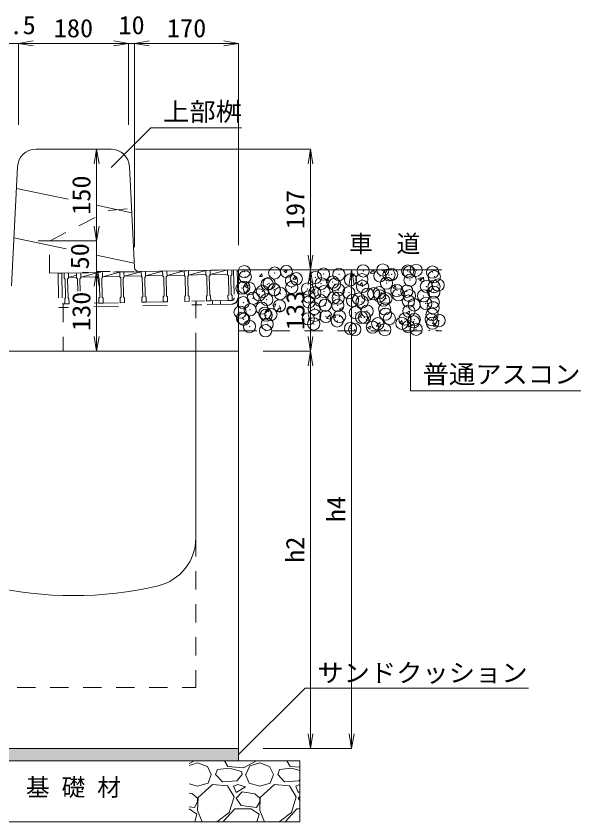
# Model space of a CAD drawing. Units: millimetres at full size. Extents: x 171976 to 209231, y 872007 to 885239.
# Drawn here: x 197369 to 198292, y 882042 to 883360 of the extents above; entities that cross this region are included whole.
import ezdxf
from ezdxf.enums import TextEntityAlignment as Align

# ---------------------------------------------------------------- set-up
doc = ezdxf.new("R2010")
doc.units = ezdxf.units.MM
doc.header["$LTSCALE"] = 40
doc.header["$PDMODE"] = 32
doc.header["$PDSIZE"] = 20
doc.linetypes.add('USER2', pattern=[2, 1, -1])
doc.linetypes.add('USER4', pattern=[1.35, 0.75, -0.6])
for name, color, linetype, lineweight in [('0_2', 7, 'Continuous', 20), ('ハッチング', 7, 'Continuous', 5), ('寸法線', 7, 'Continuous', 13), ('引出線', 4, 'Continuous', 13), ('本体', 2, 'Continuous', 13), ('ｸﾞﾚｰﾁﾝｸﾞ', 7, 'USER2', 9), ('ﾊｯﾁﾝｸﾞ', 7, 'Continuous', 5)]:
    doc.layers.add(name, color=color, linetype=linetype, lineweight=lineweight)
doc.styles.add('ＭＳ ゴシック', font='')
doc.styles.add('ＭＳ 明朝', font='')
doc.styles.get('ＭＳ ゴシック').set_extended_font_data('MS Gothic')
doc.styles.get('ＭＳ 明朝').set_extended_font_data('MS Mincho')

# ---------------------------------------------------------------- blocks, each defined once
blk = doc.blocks.new('open_arrow')
at = {"color": 0, "linetype": 'Continuous', "lineweight": -2}
blk.add_lwpolyline([(7.5, 1.25), (0, 0), (7.5, -1.25)], dxfattribs=at)

msp = doc.modelspace()

# ---------------------------------------------------------------- hatches: boundary and pattern name
at = {"layer": 'ハッチング'}
msp.add_hatch(color=8, dxfattribs=at).paths.add_polyline_path([(197192.47, 882162.28), (197192.47, 882142.28), (197732.47, 882142.28), (197732.47, 882162.28)])

# ---------------------------------------------------------------- linework, layer by layer
at = {"layer": '0_2'}
for p, q in [((197732.47, 882945.29), (198064.88, 882945.29)), ((197732.47, 882162.28), (197732.47, 882142.29)), ((197092.47, 882142.29), (197832.47, 882142.29)), ((197832.47, 882042.29), (197832.47, 882142.29)), ((197092.47, 882042.29), (197832.47, 882042.29))]:
    msp.add_line(p, q, dxfattribs=at)
at = {"layer": '0_2', "linetype": 'USER4'}
msp.add_line((197732.47, 882845.28), (198064.88, 882845.28), dxfattribs=at)
at = {"layer": '寸法線'}
for p, q in [((197316.97, 883315.37), (197420.47, 883315.37)), ((197372.47, 883182.28), (197372.47, 883315.37)), ((197372.47, 883315.37), (197552.47, 883315.37)), ((197372.47, 883182.28), (197372.47, 883315.37)), ((197504.47, 883315.37), (197610.47, 883315.37)), ((197552.47, 883182.28), (197552.47, 883315.37)), ((197552.47, 883182.28), (197552.47, 883315.37)), ((197562.47, 882982.28), (197562.47, 883315.37)), ((197562.47, 883315.37), (197732.47, 883315.37)), ((197562.47, 882982.28), (197562.47, 883315.37)), ((197732.47, 882985.29), (197732.47, 883315.37)), ((197441.01, 883142.28), (197500.25, 883142.28)), ((197500.25, 883142.28), (197500.25, 882992.28)), ((197563.94, 883142.28), (197850.15, 883142.28)), ((197850.15, 882945.29), (197850.15, 883142.28)), ((197500.25, 883040.28), (197500.25, 882894.28)), ((197404.97, 882992.28), (197500.25, 882992.28)), ((197404.97, 882992.28), (197500.25, 882992.28)), ((197522.47, 882942.28), (197500.25, 882942.28)), ((197500.25, 882942.28), (197500.25, 882812.29)), ((197522.47, 882942.28), (197500.25, 882942.28)), ((197772.47, 882945.29), (197917.35, 882945.29)), ((197772.47, 882945.29), (197850.15, 882945.29)), ((197772.47, 882945.28), (197850.15, 882945.28)), ((197850.15, 882945.28), (197850.15, 882812.29)), ((197917.35, 882162.28), (197917.35, 882945.29)), ((197622.47, 882812.29), (197500.25, 882812.29)), ((197772.47, 882812.29), (197850.15, 882812.29)), ((197772.47, 882812.29), (197850.15, 882812.29)), ((197850.15, 882812.29), (197850.15, 882162.28)), ((197772.47, 882162.28), (197850.15, 882162.28)), ((197772.47, 882162.28), (197917.35, 882162.28))]:
    msp.add_line(p, q, dxfattribs=at)
at = {"layer": '引出線'}
for points in [[(197523.94, 883112.28), (197589.09, 883177.44), (197737.15, 883177.44)], [(198013.5, 882871.54), (198013.5, 882747.46), (198292.18, 882747.46)], [(197732.47, 882152.29), (197841.13, 882260.94), (198206.38, 882260.94)]]:
    msp.add_lwpolyline(points, dxfattribs=at)
at = {"layer": '本体', "lineweight": 20}
for p, q in [((197400.73, 883142.28), (197524.22, 883142.28)), ((197361.31, 882918.94), (197371.05, 883113.78)), ((197562.14, 882949.05), (197553.89, 883113.97)), ((197569.25, 882942.4), (197732.47, 882945.29)), ((197732.47, 882945.29), (197732.47, 882162.28)), ((197732.47, 882812.29), (197192.47, 882812.29)), ((197662.47, 882506.32), (197662.47, 882812.29)), ((197192.47, 882162.28), (197732.47, 882162.28))]:
    msp.add_line(p, q, dxfattribs=at)
at = {"layer": '本体', "lineweight": 9}
for p, q in [((197453.59, 883060.43), (197369.27, 883078.19)), ((197557.66, 883038.5), (197500.25, 883050.6)), ((197450.46, 882979.33), (197365.23, 882997.28)), ((197561.79, 882955.88), (197500.25, 882968.84))]:
    msp.add_line(p, q, dxfattribs=at)
at = {"layer": '本体', "linetype": 'USER4', "lineweight": 9}
for p, q in [((197423.29, 882992.19), (197520.18, 883042.18)), ((197520.18, 883042.18), (197557.33, 883045.18)), ((197423.29, 882939.83), (197423.29, 882992.19)), ((197423.29, 882939.83), (197569.25, 882942.4)), ((197445.37, 882889.52), (197445.37, 882812.28)), ((197662.47, 882812.28), (197662.47, 882893.86)), ((197662.47, 882506.32), (197662.47, 882262.29)), ((197262.47, 882262.29), (197662.47, 882262.29))]:
    msp.add_line(p, q, dxfattribs=at)
at = {"layer": '本体', "lineweight": 20}
for centre, radius, start, end in [((197401.01, 883112.28), 30, 90, 177.13758), ((197523.94, 883112.28), 30, 2.8624, 90), ((197569.13, 882949.4), 7, 182.8628, 271.00985), ((197582.47, 882506.32), 80, 283.34233, 0), ((197462.47, 883012.29), 600, 256.65762, 283.34237)]:
    msp.add_arc(centre, radius, start, end, dxfattribs=at)
at = {"layer": 'ｸﾞﾚｰﾁﾝｸﾞ'}
for p, q in [((197447.27, 882939.56), (197730.21, 882945.22)), ((197467.26, 882939.96), (197467.42, 882931.97)), ((197474.26, 882940.1), (197474.42, 882932.11)), ((197475.2, 882933.12), (197503.36, 882940.69)), ((197503.06, 882940.68), (197503.22, 882932.68)), ((197510.05, 882940.82), (197510.21, 882932.82)), ((197510.19, 882933.82), (197538.35, 882941.39)), ((197538.05, 882941.38), (197538.21, 882933.38)), ((197545.05, 882941.52), (197545.21, 882933.52)), ((197545.19, 882934.52), (197573.34, 882942.09)), ((197573.34, 882942.09), (197573.5, 882934.09)), ((197580.34, 882942.23), (197580.5, 882934.23)), ((197580.48, 882935.23), (197608.63, 882942.79)), ((197608.33, 882942.79), (197608.49, 882934.79)), ((197615.33, 882942.93), (197615.49, 882934.93)), ((197615.47, 882935.93), (197643.63, 882943.49)), ((197643.63, 882943.49), (197643.79, 882935.49)), ((197650.63, 882943.63), (197650.79, 882935.63)), ((197650.77, 882936.63), (197678.92, 882944.2)), ((197678.92, 882944.2), (197679.08, 882936.2)), ((197685.92, 882944.34), (197686.08, 882936.34)), ((197686.06, 882937.34), (197714.21, 882944.9)), ((197714.21, 882944.9), (197714.37, 882936.91)), ((197721.21, 882945.04), (197721.37, 882937.05)), ((197724.21, 882945.1), (197725.13, 882899.11)), ((197730.21, 882945.22), (197731.13, 882899.23)), ((197443.27, 882939.48), (197437.27, 882939.36)), ((197437.27, 882939.36), (197438.39, 882883.38)), ((197443.27, 882939.48), (197444.39, 882883.5)), ((197447.27, 882939.56), (197447.43, 882931.57)), ((197448.96, 882930.1), (197447.43, 882931.57)), ((197449.58, 882899.1), (197448.96, 882930.1)), ((197452.96, 882930.18), (197454.43, 882931.71)), ((197453.58, 882899.18), (197452.96, 882930.18)), ((197454.27, 882939.7), (197454.43, 882931.71)), ((197454.41, 882932.71), (197467.34, 882936.13)), ((197454.41, 882932.71), (197467.4, 882932.97)), ((197468.95, 882930.5), (197467.42, 882931.97)), ((197469.36, 882910.14), (197468.95, 882930.5)), ((197472.95, 882930.58), (197474.42, 882932.11)), ((197473.36, 882910.14), (197472.95, 882930.58)), ((197474.4, 882933.11), (197503.5, 882933.69)), ((197504.75, 882931.21), (197503.22, 882932.68)), ((197505.37, 882900.22), (197504.75, 882931.21)), ((197508.74, 882931.29), (197510.21, 882932.82)), ((197509.36, 882900.3), (197508.74, 882931.29)), ((197510.19, 882933.82), (197538.49, 882934.39)), ((197539.74, 882931.91), (197538.21, 882933.38)), ((197540.36, 882900.92), (197539.74, 882931.91)), ((197543.74, 882931.99), (197545.21, 882933.52)), ((197544.36, 882901), (197543.74, 882931.99)), ((197573.48, 882935.09), (197545.19, 882934.52)), ((197575.03, 882932.62), (197573.5, 882934.09)), ((197575.65, 882901.62), (197575.03, 882932.62)), ((197579.03, 882932.7), (197580.5, 882934.23)), ((197579.65, 882901.7), (197579.03, 882932.7)), ((197580.48, 882935.23), (197608.77, 882935.79)), ((197610.02, 882933.32), (197608.49, 882934.79)), ((197610.64, 882902.32), (197610.02, 882933.32)), ((197614.02, 882933.4), (197615.49, 882934.93)), ((197614.64, 882902.4), (197614.02, 882933.4)), ((197643.77, 882936.49), (197615.47, 882935.93)), ((197645.32, 882934.02), (197643.79, 882935.49)), ((197645.94, 882903.03), (197645.32, 882934.02)), ((197649.32, 882934.1), (197650.79, 882935.63)), ((197649.94, 882903.11), (197649.32, 882934.1)), ((197679.06, 882937.2), (197650.77, 882936.63)), ((197680.61, 882934.73), (197679.08, 882936.2)), ((197681.23, 882903.74), (197680.61, 882934.73)), ((197684.61, 882934.81), (197686.08, 882936.34)), ((197685.23, 882903.82), (197684.61, 882934.81)), ((197714.35, 882937.91), (197686.06, 882937.34)), ((197715.9, 882935.44), (197714.37, 882936.91)), ((197716.52, 882904.44), (197715.9, 882935.44)), ((197719.9, 882935.52), (197721.37, 882937.05)), ((197720.52, 882904.52), (197719.9, 882935.52)), ((197540.36, 882900.92), (197538.89, 882899.39)), ((197544.36, 882901), (197545.89, 882899.53)), ((197575.65, 882901.62), (197574.18, 882900.09)), ((197579.65, 882901.7), (197581.18, 882900.23)), ((197610.64, 882902.32), (197609.17, 882900.79)), ((197609.17, 882900.79), (197609.33, 882892.8)), ((197614.64, 882902.4), (197616.17, 882900.93)), ((197616.17, 882900.93), (197616.33, 882892.94)), ((197645.94, 882903.03), (197644.47, 882901.5)), ((197644.47, 882901.5), (197644.63, 882893.5)), ((197649.94, 882903.11), (197651.47, 882901.64)), ((197651.47, 882901.64), (197651.63, 882893.64)), ((197681.23, 882903.74), (197679.76, 882902.21)), ((197679.76, 882902.21), (197679.92, 882894.21)), ((197685.23, 882903.82), (197686.76, 882902.35)), ((197686.76, 882902.35), (197686.92, 882894.35)), ((197716.52, 882904.44), (197715.05, 882902.91)), ((197715.05, 882902.91), (197715.21, 882894.91)), ((197720.52, 882904.52), (197722.05, 882903.05)), ((197722.05, 882903.05), (197722.21, 882895.05)), ((197444.27, 882889.49), (197455.27, 882889.71)), ((197449.58, 882899.1), (197448.11, 882897.57)), ((197448.11, 882897.57), (197448.27, 882889.57)), ((197448.27, 882889.57), (197455.27, 882889.71)), ((197453.58, 882899.18), (197455.11, 882897.71)), ((197455.11, 882897.71), (197455.27, 882889.71)), ((197495.91, 882884.53), (197672.34, 882888.06)), ((197496.28, 882890.54), (197677.42, 882894.16)), ((197505.37, 882900.22), (197503.9, 882898.69)), ((197503.9, 882898.69), (197504.06, 882890.69)), ((197504.06, 882890.69), (197511.05, 882890.83)), ((197509.36, 882900.3), (197510.89, 882898.83)), ((197510.89, 882898.83), (197511.05, 882890.83)), ((197538.89, 882899.39), (197539.05, 882891.39)), ((197546.05, 882891.53), (197539.05, 882891.39)), ((197545.89, 882899.53), (197546.05, 882891.53)), ((197574.18, 882900.09), (197574.34, 882892.1)), ((197574.34, 882892.1), (197581.34, 882892.24)), ((197581.18, 882900.23), (197581.34, 882892.24)), ((197616.33, 882892.94), (197609.33, 882892.8)), ((197651.63, 882893.64), (197644.63, 882893.5)), ((197663.22, 882893.87), (197663.34, 882887.88)), ((197721.33, 882889.04), (197672.34, 882888.06)), ((197721.21, 882895.03), (197678.22, 882894.17)), ((197686.8, 882894.16), (197679.81, 882893.88)), ((197689.72, 882894.4), (197689.84, 882888.41)), ((197702.72, 882894.66), (197702.84, 882888.67)), ((197722.21, 882895.05), (197715.21, 882894.91)), ((197444.39, 882883.5), (197438.39, 882883.38)), ((197444.39, 882883.5), (197454.47, 882883.7))]:
    msp.add_line(p, q, dxfattribs=at)
for radius, start, end in [(4, 271.14586, 1.14572), (10, 271.14571, 1.14575)]:
    msp.add_arc((197721.13, 882899.03), radius, start, end, dxfattribs=at)
at = {"layer": 'ﾊｯﾁﾝｸﾞ'}
for p, q in [((197806.63, 882942.72), (197810.42, 882940.16)), ((197806.64, 882942.72), (197811.97, 882944.77)), ((197810.42, 882940.16), (197811.97, 882944.76)), ((197947.46, 882939.71), (197952.81, 882945.29)), ((197954.22, 882938.66), (197953.45, 882945.29)), ((197766.61, 882934.35), (197770.28, 882938.73)), ((197766.61, 882934.35), (197771.16, 882933.95)), ((197771.12, 882933.95), (197770.24, 882938.72)), ((197821.26, 882929.57), (197824.93, 882933.95)), ((197821.26, 882929.57), (197825.82, 882929.17)), ((197825.77, 882929.17), (197824.89, 882933.94)), ((197875.92, 882924.79), (197879.59, 882929.17)), ((197880.43, 882924.38), (197879.55, 882929.16)), ((197916.14, 882936.61), (197919.93, 882934.06)), ((197916.15, 882936.62), (197921.48, 882938.67)), ((197919.93, 882934.06), (197921.48, 882938.66)), ((197947.45, 882939.73), (197954.23, 882938.68)), ((198025.65, 882930.51), (198029.44, 882927.95)), ((198025.66, 882930.52), (198030.99, 882932.57)), ((198028.77, 882927.11), (198035.55, 882926.06)), ((198028.78, 882927.1), (198034.72, 882933.29)), ((198029.44, 882927.95), (198030.99, 882932.56)), ((198035.55, 882926.05), (198034.71, 882933.28)), ((197742.61, 882918.15), (197747.95, 882920.2)), ((197742.61, 882918.14), (197746.4, 882915.58)), ((197746.4, 882915.58), (197747.94, 882920.19)), ((197852.12, 882912.05), (197857.46, 882914.09)), ((197855.91, 882909.48), (197857.45, 882914.08)), ((197875.92, 882924.79), (197880.47, 882924.39)), ((197930.57, 882920.01), (197934.25, 882924.39)), ((197930.57, 882920.01), (197935.13, 882919.61)), ((197935.08, 882919.6), (197934.2, 882924.38)), ((197985.23, 882915.23), (197988.9, 882919.61)), ((197985.23, 882915.23), (197989.78, 882914.83)), ((197989.74, 882914.82), (197988.86, 882919.6)), ((198039.88, 882910.45), (198043.56, 882914.82)), ((198044.39, 882910.04), (198043.51, 882914.81)), ((197852.12, 882912.04), (197855.91, 882909.48)), ((197961.63, 882905.94), (197966.97, 882907.99)), ((197961.63, 882905.93), (197965.42, 882903.38)), ((197965.42, 882903.38), (197966.96, 882907.98)), ((198039.88, 882910.44), (198044.44, 882910.05)), ((197788.09, 882887.46), (197791.88, 882884.9)), ((197788.1, 882887.47), (197793.43, 882889.52)), ((197791.88, 882884.9), (197793.43, 882889.51)), ((197777.18, 882877.04), (197780.85, 882881.42)), ((197777.18, 882877.04), (197781.73, 882876.64)), ((197781.69, 882876.63), (197780.81, 882881.41)), ((197794.91, 882878.1), (197800.85, 882884.28)), ((197794.91, 882878.11), (197801.68, 882877.06)), ((197801.68, 882877.05), (197800.84, 882884.28)), ((197897.6, 882881.36), (197901.39, 882878.8)), ((197897.61, 882881.37), (197902.94, 882883.41)), ((197901.39, 882878.8), (197902.94, 882883.4)), ((198007.11, 882875.25), (198010.9, 882872.7)), ((198007.12, 882875.26), (198012.45, 882877.31)), ((198010.9, 882872.7), (198012.45, 882877.3)), ((197876.23, 882865.5), (197883.01, 882864.45)), ((197876.24, 882865.48), (197882.17, 882871.67)), ((197883, 882864.43), (197882.16, 882871.67)), ((197886.49, 882867.47), (197890.16, 882871.85)), ((197886.49, 882867.47), (197891.04, 882867.07)), ((197891, 882867.07), (197890.12, 882871.84)), ((197941.14, 882862.69), (197945.7, 882862.29)), ((197941.15, 882862.69), (197944.82, 882867.07)), ((197945.66, 882862.28), (197944.78, 882867.06)), ((197995.8, 882857.91), (197999.47, 882862.29)), ((198000.31, 882857.5), (197999.43, 882862.28)), ((197943.09, 882850.69), (197948.43, 882852.73)), ((197943.09, 882850.68), (197946.88, 882848.12)), ((197946.88, 882848.12), (197948.42, 882852.73)), ((197957.55, 882852.89), (197964.33, 882851.84)), ((197957.56, 882852.87), (197963.49, 882859.06)), ((197964.33, 882851.82), (197963.49, 882859.06)), ((197995.8, 882857.91), (198000.35, 882857.51)), ((198050.46, 882853.13), (198054.13, 882857.51)), ((198050.46, 882853.13), (198055.01, 882852.73)), ((198054.97, 882852.72), (198054.09, 882857.5)), ((198043.71, 882845.28), (198044.82, 882846.44)), ((198044.94, 882845.28), (198044.81, 882846.44)), ((198054.43, 882845.28), (198057.94, 882846.63)), ((198057.48, 882845.28), (198057.93, 882846.62)), ((197660.27, 882142.12), (197651.47, 882137.51)), ((197651.47, 882134.73), (197665.35, 882139.07)), ((197660.32, 882142.29), (197660.27, 882142.12)), ((197665.35, 882139.07), (197681.61, 882132.97)), ((197691.3, 882142.29), (197694.82, 882142.12)), ((197694.82, 882142.12), (197695.03, 882142.29)), ((197715.14, 882132.97), (197709.71, 882142.29)), ((197761.87, 882142.12), (197740.54, 882130.94)), ((197750.7, 882133.99), (197766.95, 882139.07)), ((197761.92, 882142.29), (197761.87, 882142.12)), ((197766.95, 882139.07), (197783.21, 882132.97)), ((197792.9, 882142.29), (197796.42, 882142.12)), ((197796.42, 882142.12), (197796.63, 882142.29)), ((197816.74, 882132.97), (197811.31, 882142.29)), ((197681.61, 882132.97), (197687.71, 882119.77)), ((197694.82, 882119.77), (197697.87, 882127.89)), ((197717.17, 882129.93), (197697.87, 882127.89)), ((197740.54, 882130.94), (197715.14, 882132.97)), ((197737.49, 882124.85), (197717.17, 882129.93)), ((197738.51, 882119.77), (197737.49, 882124.85)), ((197744.6, 882119.77), (197750.7, 882133.99)), ((197783.21, 882132.97), (197789.31, 882119.77)), ((197796.42, 882119.77), (197799.47, 882127.89)), ((197818.77, 882129.93), (197799.47, 882127.89)), ((197832.47, 882131.72), (197816.74, 882132.97)), ((197832.47, 882126.5), (197818.77, 882129.93)), ((197682.63, 882105.54), (197687.71, 882119.77)), ((197705.99, 882107.57), (197694.82, 882119.77)), ((197738.51, 882119.77), (197729.36, 882109.61)), ((197743.59, 882119.77), (197749.68, 882105.54)), ((197784.23, 882105.54), (197789.31, 882119.77)), ((197807.59, 882107.57), (197796.42, 882119.77)), ((197832.47, 882111.29), (197830.96, 882109.61)), ((197651.47, 882104.54), (197665.35, 882100.46)), ((197665.35, 882100.46), (197682.63, 882105.54)), ((197689.74, 882103.51), (197666.37, 882082.17)), ((197714.12, 882101.48), (197689.74, 882103.51)), ((197729.36, 882109.61), (197705.99, 882107.57)), ((197725.3, 882083.19), (197714.12, 882101.48)), ((197731.39, 882103.51), (197724.28, 882100.46)), ((197724.28, 882100.46), (197728.35, 882090.3)), ((197728.35, 882090.3), (197743.59, 882099.45)), ((197743.59, 882099.45), (197731.39, 882103.51)), ((197749.68, 882105.54), (197766.95, 882100.46)), ((197766.95, 882100.46), (197784.23, 882105.54)), ((197791.34, 882103.51), (197767.97, 882082.17)), ((197815.72, 882101.48), (197791.34, 882103.51)), ((197830.96, 882109.61), (197807.59, 882107.57)), ((197826.9, 882083.19), (197815.72, 882101.48)), ((197832.47, 882103.29), (197825.88, 882100.46)), ((197825.88, 882100.46), (197829.95, 882090.3)), ((197657.23, 882088.27), (197651.47, 882089.13)), ((197665.35, 882081.16), (197657.23, 882088.27)), ((197738.51, 882091.32), (197728.35, 882081.16)), ((197758.83, 882088.27), (197738.51, 882091.32)), ((197766.95, 882081.16), (197758.83, 882088.27)), ((197829.95, 882090.3), (197832.47, 882091.82)), ((197832.47, 882083.69), (197829.95, 882081.16)), ((197660.27, 882065.92), (197665.35, 882075.06)), ((197666.37, 882082.17), (197665.35, 882060.84)), ((197665.35, 882075.06), (197665.35, 882081.16)), ((197717.17, 882057.79), (197725.3, 882083.19)), ((197728.35, 882081.16), (197736.47, 882068.97)), ((197761.87, 882065.92), (197766.95, 882075.06)), ((197767.97, 882082.17), (197766.95, 882060.84)), ((197766.95, 882075.06), (197766.95, 882081.16)), ((197818.77, 882057.79), (197826.9, 882083.19)), ((197829.95, 882081.16), (197832.47, 882077.36)), ((197651.47, 882066.97), (197660.27, 882065.92)), ((197651.47, 882063.65), (197664.34, 882054.74)), ((197665.35, 882060.84), (197673.16, 882042.29)), ((197697.1, 882042.29), (197717.17, 882057.79)), ((197708.03, 882043.57), (197726.31, 882063.89)), ((197726.31, 882063.89), (197752.73, 882063.89)), ((197736.47, 882068.97), (197761.87, 882065.92)), ((197752.73, 882063.89), (197765.94, 882054.74)), ((197766.95, 882060.84), (197774.76, 882042.29)), ((197798.7, 882042.29), (197818.77, 882057.79)), ((197809.63, 882043.57), (197827.91, 882063.89)), ((197827.91, 882063.89), (197832.47, 882063.89)), ((197664.34, 882054.74), (197660.78, 882042.29)), ((197765.94, 882054.74), (197762.38, 882042.29)), ((197708.77, 882042.29), (197708.03, 882043.57)), ((197810.37, 882042.29), (197809.63, 882043.57))]:
    msp.add_line(p, q, dxfattribs=at)
for p in [(197936.19, 882943.32), (197968.31, 882944.87), (198008.99, 882943.15), (198022.91, 882944.31), (197741.86, 882942.14), (197743.34, 882933.58), (197791.46, 882939.92), (197810.54, 882942.43), (197826.9, 882930.52), (197858.13, 882932.73), (197871.34, 882938.15), (197896.61, 882937.61), (197963.53, 882935.16), (197978.47, 882936.68), (197982.61, 882937.67), (198011.47, 882941.47), (198049.66, 882941.43), (198052.46, 882933.91), (197740.94, 882916.78), (197779.42, 882921.65), (197782.46, 882922.9), (197819, 882927.37), (197867.47, 882922.51), (197886.55, 882925.02), (197889.59, 882921.42), (197915.41, 882928.82), (197934.03, 882929.05), (197935.27, 882917.96), (197974.39, 882923.32), (198012.88, 882928.2), (198039.55, 882917.75), (198052.01, 882917.64), (198058.62, 882920.26), (197738.02, 882915.27), (197750.08, 882914.53), (197766.15, 882904.29), (197771.41, 882909.87), (197790.49, 882912.38), (197790.76, 882912.81), (197800.72, 882906.17), (197819.35, 882916.18), (197845.16, 882913.79), (197857.2, 882907.37), (197872.12, 882909.37), (197895.69, 882912.24), (197912.79, 882907.65), (197943.49, 882905.1), (197953.47, 882905.93), (197962.56, 882907.62), (197991.42, 882911.42), (197994.15, 882904.21), (198007.57, 882910.01), (198051.53, 882908.55), (197740.01, 882891.41), (197756.28, 882898.54), (197778.5, 882896.29), (197847.43, 882892.46), (197847.5, 882900.85), (197866.5, 882894.97), (197888.18, 882899.13), (197895.36, 882898.77), (197918.7, 882894.75), (197928.86, 882897.42), (197934.34, 882892.59), (197963.13, 882902.38), (197969.54, 882895.7), (197973.46, 882897.96), (198010.21, 882893.98), (198011.95, 882902.83), (198034.82, 882902.49), (198050.89, 882892.26), (197751.37, 882879.81), (197770.44, 882882.32), (197799.3, 882886.12), (197856.27, 882882), (197874.26, 882887.13), (197894.76, 882886.88), (197942.52, 882877.56), (197971.38, 882881.36), (198011.03, 882877.47), (198019.5, 882887.7), (198038.58, 882890.21), (198050.6, 882883.18), (197734.92, 882875.79), (197739.08, 882866.04), (197740.94, 882864.24), (197775.6, 882874.07), (197777.57, 882870.92), (197785.38, 882871.87), (197846.46, 882864.92), (197856.96, 882870.64), (197875.32, 882868.72), (197897.63, 882868.92), (197923.44, 882875.05), (197933.41, 882867.22), (197938.31, 882867.2), (197972.54, 882872.59), (197978.99, 882865.48), (198004.43, 882864.54), (198048.87, 882872.17), (197750.4, 882852.27), (197779.26, 882856.07), (197855.35, 882856.63), (197893.84, 882861.51), (197951.33, 882851.31), (197959.99, 882856.92), (197999.45, 882857.64), (198010.1, 882852.1), (198018.53, 882860.15), (198019.66, 882863.76), (198047.39, 882863.95), (198049.68, 882857.81), (198060.34, 882862.04), (197776.64, 882845.55), (197915.55, 882849.29), (197922.47, 882847.51), (197971.61, 882847.22), (198022.69, 882847.81)]:
    msp.add_point(p, dxfattribs=at)

# ---------------------------------------------------------------- block references
at = {"layer": '寸法線', "xscale": 3.2, "yscale": 3.2}
for p in [(197372.47, 883315.37), (197372.47, 883315.37), (197562.47, 883315.37), (197562.47, 883315.37)]:
    msp.add_blockref('open_arrow', p, dxfattribs=at)
for p, rotation in [((197552.47, 883315.37), 180), ((197552.47, 883315.37), 180), ((197732.47, 883315.37), 180), ((197500.25, 883142.28), 270), ((197850.15, 883142.28), 270), ((197500.25, 882992.28), 90), ((197500.25, 882992.28), 90), ((197850.15, 882945.29), 90), ((197500.25, 882942.28), 270), ((197500.25, 882942.28), 270), ((197850.15, 882945.28), 270), ((197917.35, 882945.29), 270), ((197500.25, 882812.29), 90), ((197850.15, 882812.29), 90), ((197850.15, 882812.29), 270), ((197850.15, 882162.28), 90), ((197917.35, 882162.28), 90)]:
    msp.add_blockref('open_arrow', p, dxfattribs=dict(at, rotation=rotation))
at = {"layer": '引出線'}
for p, xscale, yscale, rotation in [((197523.94, 883112.28), 0.133, 0.133, 45), ((198013.5, 882871.54), 0.133, 0.133, 270), ((197732.47, 882152.29), 0.16, 0.16, 45)]:
    msp.add_blockref('open_arrow', p, dxfattribs=dict(at, xscale=xscale, yscale=yscale, rotation=rotation))

# ---------------------------------------------------------------- texts
at = {"layer": '0_2', "style": 'ＭＳ ゴシック'}
msp.add_text('車\u3000道', height=28.48, dxfattribs=at).set_placement((197912.94, 882964.95), align=Align.BOTTOM_LEFT)
msp.add_text('基 礎 材', height=28.48, dxfattribs=at).set_placement((197462.47, 882076.13), align=Align.BOTTOM_CENTER)
at = {"layer": '寸法線', "style": 'ＭＳ 明朝', "width": 1.05}
for s, p in [('7.5', (197368.72, 883345.37)), ('180', (197462.47, 883340.37)), ('10', (197557.47, 883345.37)), ('170', (197647.47, 883340.37))]:
    msp.add_text(s, height=30.02, dxfattribs=at).set_placement(p, align=Align.MIDDLE_CENTER)
for s, p in [('150', (197475.25, 883067.28)), ('197', (197825.15, 883043.79)), ('50', (197472.76, 882967.28)), ('130', (197475.25, 882877.28)), ('133', (197825.15, 882878.78)), ('h4', (197892.01, 882553.79)), ('h2', (197824.81, 882487.29))]:
    msp.add_text(s, height=30.02, rotation=90, dxfattribs=at).set_placement(p, align=Align.MIDDLE_CENTER)
at = {"layer": '引出線', "style": 'ＭＳ 明朝', "width": 1.05}
for s, p in [('上部桝', (197609.09, 883218.75)), ('普通アスコン', (198033.5, 882789.29)), ('サンドクッション', (197861.13, 882301.05))]:
    msp.add_text(s, height=30.02, dxfattribs=at).set_placement(p, align=Align.TOP_LEFT)

doc.saveas('drawing.dxf')
